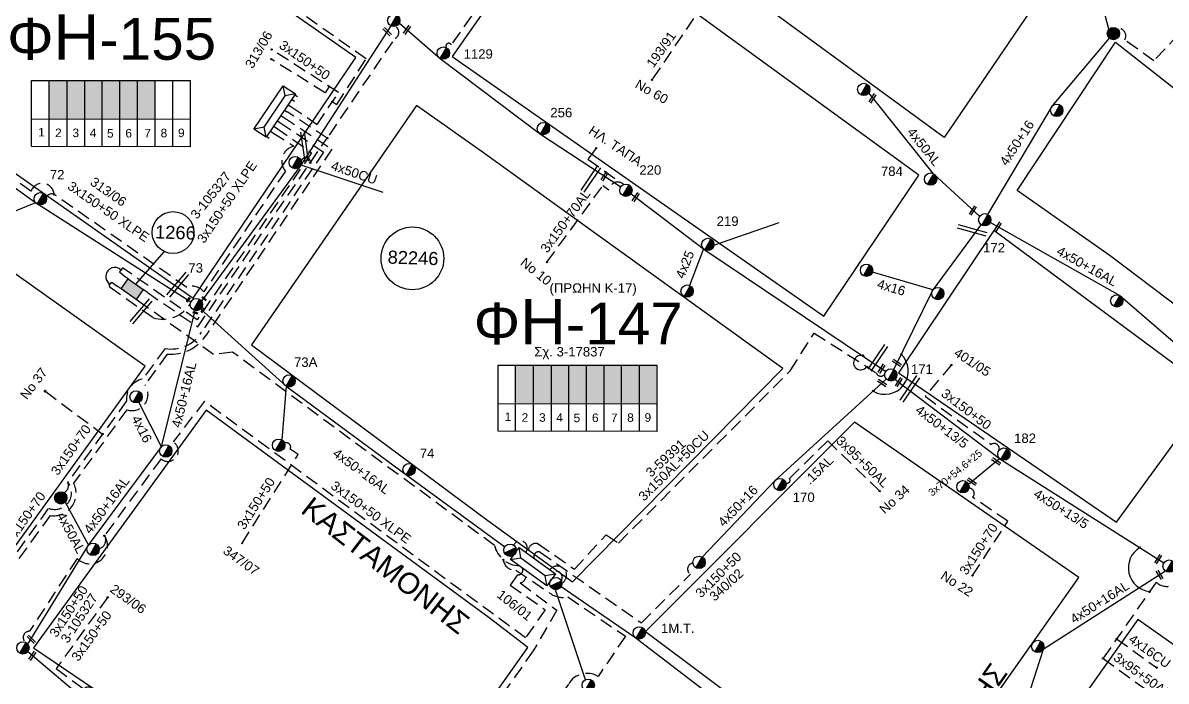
# Model space of a CAD drawing. Header units: millimetres. Extents: x 7477 to 9676, y 1828 to 2857.
# Drawn here: x 8638.7 to 8857.5, y 1952.4 to 2078.3 of the extents above; entities that cross this region are included whole.
import ezdxf
from ezdxf.enums import TextEntityAlignment as Align

# ---------------------------------------------------------------- set-up
doc = ezdxf.new("R2010")
doc.units = ezdxf.units.MM
doc.linetypes.add('DASHED', pattern=[19.05, 12.7, -6.35])
for name, color, linetype, lineweight in [('.10', 7, 'Continuous', 30), ('.15AL', 7, 'Continuous', 30), ('3x150+50', 7, 'Continuous', 30), ('3x150+50 XLPE', 7, 'SYN_LINE', 30), ('3x150+70', 7, 'Continuous', 30), ('3x150+70AL', 7, 'DASHED', 30), ('3x150AL+50CU', 7, 'Continuous', 30), ('3X50+35', 7, 'Continuous', 30), ('3x70+54.6+25 AL', 7, 'SYN_LINE', 30), ('3x95+50AL', 7, 'Continuous', 30), ('4x16', 7, 'Continuous', 30), ('4x16CU', 7, 'Continuous', 30), ('4x25', 7, 'Continuous', 30), ('4x50+13_5', 7, 'Continuous', 30), ('4x50+16', 7, 'Continuous', 30), ('4x50+16AL', 7, 'Continuous', 30), ('4x50AL', 7, 'Continuous', 30), ('4x50CU', 7, 'Continuous', 30), ('text διευθύνσεων', 250, 'Continuous', 30), ('Υπόβαθρο ΔΕΗ', 7, 'Continuous', 30)]:
    doc.layers.add(name, color=color, linetype=linetype, lineweight=lineweight)
for name, color, linetype in [('Link Box 4 Διευθύνσεων', 7, 'Continuous'), ('Pillar OTE', 7, 'Continuous'), ('TEXT ΚΑΛΩΔΙΩΝ', 7, 'Continuous'), ('Άγνωστα', 7, 'Continuous'), ('ΑΓΝΩΣΤΟ ΥΠΟΓΕΙΟ ΚΑΛΩΔΙΟ', 7, 'DASHED'), ('Καλώδια ΧΤ   3x150AL+50CU', 7, 'DASHED'), ('Μηχανική τομή', 7, 'Continuous'), ('Στύλος Ξύλινος', 7, 'Continuous'), ('Στύλος Ξύλινος @ 1', 7, 'Continuous'), ('Στύλος ΦΜ', 7, 'Continuous'), ('Στύλος ΦΜ @ 1', 7, 'Continuous'), ('Συνδέσεις', 7, 'Continuous'), ('Συνεστραμμένα ΧΤ   3x70+54.6+25 AL', 7, 'SYN_LINE'), ('Τομή', 7, 'Continuous'), ('Υποσταθμός εναέριος 2 στύλων', 7, 'Continuous'), ('Υποσταθμός πόλεως', 7, 'Continuous')]:
    doc.layers.add(name, color=color, linetype=linetype)
doc.styles.add('arial', font='ARIAL.TTF')
doc.styles.get("Standard").update_dxf_attribs({"font": 'ARIAL.TTF'})
doc.linetypes.add('SYN_LINE', pattern='A,0.5,-0.0001,["/\\/\\/\\/",Standard,S=0.1,R=0,X=0,Y=-0.05],-0.25', length=0.7501)

# ---------------------------------------------------------------- blocks, each defined once
blk = doc.blocks.new('ΥΠΑΡΧΩΝ ΤΣΙΜΕΝΤΕΝΙΟΣ ΣΤΥΛΟΣ')
at = {"layer": 'Στύλος ΦΜ'}
blk.add_hatch(color=7, dxfattribs=at).paths.add_polyline_path([(-1.29, -2.28, 0.574793), (2.62, 0, 0.268822), (1.3, 2.27)])
at = {"layer": 'Στύλος ΦΜ', "color": 7}
blk.add_line((-1.29, -2.28), (1.3, 2.27), dxfattribs=at)
blk.add_circle((0, 0), 2.62, dxfattribs=at)
at = {"layer": 'Στύλος ΦΜ', "flags": 4}
for tag, p in [('ΑΡΙΘΜΟΣ', (-4.68, 8.05)), ('ΤΥΠΟΣ', (-4.91, 3.03))]:
    blk.add_attdef(tag, p, '', height=4, dxfattribs=at)
blk = doc.blocks.new('ΥΠΑΡΧΩΝ ΞΥΛΙΝΟΣ ΣΤΥΛΟΣ')
at = {"layer": 'Στύλος Ξύλινος'}
h = blk.add_hatch(color=7, dxfattribs=at)
h.paths.add_polyline_path([(-2.62, 0, 0.270008), (-1.29, -2.28), (1.3, 2.27, 0.576266)])
h.paths.add_polyline_path([(-1.29, -2.28, 0.574793), (2.62, 0, 0.268822), (1.3, 2.27)])
at = {"layer": 'Στύλος Ξύλινος', "color": 7}
blk.add_line((-1.29, -2.28), (1.3, 2.27), dxfattribs=at)
blk.add_circle((0, 0), 2.62, dxfattribs=at)
at = {"layer": 'Στύλος Ξύλινος', "flags": 4}
for tag, p in [('ΑΡΙΘΜΟΣ', (-4.91, 8.6)), ('ΤΥΠΟΣ', (-4.85, 3.39))]:
    blk.add_attdef(tag, p, '', height=4, dxfattribs=at)
blk = doc.blocks.new('LINK BOX 4 ΑΝΑΧΩΡΗΣΕΩΝ')
at = {"layer": 'Link Box 4 Διευθύνσεων', "ltscale": 40}
blk.add_hatch(color=256, dxfattribs=at).paths.add_polyline_path([(-3.54, 0), (-3.54, -4.67), (3.54, -4.67), (3.54, 0)])
for p, q in [((-3.54, 0), (-5.33, 0)), ((5.33, 0), (3.54, 0)), ((-3.54, -4.67), (-5.33, -4.67)), ((5.33, -4.67), (3.54, -4.67))]:
    blk.add_line(p, q, dxfattribs=at)
blk.add_lwpolyline([(-3.54, -4.67), (-3.54, 0), (3.54, 0), (3.54, -4.67)], close=True, dxfattribs=at)
blk = doc.blocks.new('ΥΠΟΣΤΑΘΜΟΣ ΕΝΑΕΡΙΟΣ ΕΠΙ 2 ΣΤΥΛΩΝ')
at = {"layer": 'Υποσταθμός εναέριος 2 στύλων', "linetype": 'Continuous'}
for points in [[(-11.97, -2.11, 0.574793), (-8.45, -0.07, 0.268822), (-9.64, 1.98)], [(9.68, -2.15, 0.574793), (13.19, -0.1, 0.268822), (12.01, 1.95)]]:
    blk.add_hatch(color=256, dxfattribs=at).paths.add_polyline_path(points)
for p, q in [((-11.97, -2.11), (-9.64, 1.98)), ((9.68, -2.15), (12.01, 1.95))]:
    blk.add_line(p, q, dxfattribs=at)
for centre in [(-10.81, -0.07), (10.84, -0.1)]:
    blk.add_circle(centre, 2.36, dxfattribs=at)
at = {"layer": 'Υποσταθμός πόλεως', "linetype": 'Continuous', "ltscale": 40}
blk.add_lwpolyline([(-8.57, 2.82), (8.57, 2.82), (8.57, -2.82), (-8.57, -2.82)], close=True, dxfattribs=at)
for points in [[(-5.75, 0), (-8.57, 2.82)], [(-8.57, -2.82), (-5.75, 0)], [(-5.75, 0), (5.75, 0)], [(5.75, 0), (8.57, 2.82)], [(8.57, -2.82), (5.75, 0)]]:
    blk.add_lwpolyline(points, dxfattribs=at)
at = {"layer": 'Υποσταθμός εναέριος 2 στύλων', "ltscale": 40, "flags": 1}
for tag, p in [('ΜΕΤΑΣΧΗΜΑΤΙΣΜΟΣ', (14.09, 2.51)), ('ΙΣΧΥΣ', (14.07, -0.28)), ('ΑΡΙΘΜΟΣ', (14.19, -3))]:
    blk.add_attdef(tag, p, '', height=1.8, dxfattribs=at)
blk = doc.blocks.new('ΥΠΟΣΤΑΘΜΟΣ ΠΟΛΕΩΣ 9 ΑΝΑΧΩΡΗΣΕΩΝ')
at = {"layer": 'Υποσταθμός πόλεως', "ltscale": 40}
for p, q in [((-9.63, -2.82), (-9.63, -4)), ((-7.12, -2.82), (-7.12, -4)), ((-4.84, -2.82), (-4.84, -4)), ((-2.36, -2.82), (-2.36, -4)), ((0.09, -2.82), (0.09, -4)), ((2.55, -2.82), (2.55, -4)), ((5.02, -2.82), (5.02, -4)), ((7.48, -2.82), (7.48, -4)), ((9.61, -2.82), (9.61, -4))]:
    blk.add_line(p, q, dxfattribs=at)
blk.add_lwpolyline([(-10.02, 2.82), (10.02, 2.82), (10.02, -2.82), (-10.02, -2.82)], close=True, dxfattribs=at)
for points in [[(-7.21, 0), (-10.02, 2.82)], [(-10.02, -2.82), (-7.21, 0)], [(-7.21, 0), (7.21, 0)], [(7.21, 0), (10.02, 2.82)], [(10.02, -2.82), (7.21, 0)]]:
    blk.add_lwpolyline(points, dxfattribs=at)
at = {"layer": 'Υποσταθμός πόλεως', "linetype": 'SYN_LINE', "ltscale": 40, "flags": 1}
for tag, p in [('ΜΕΤΑΣΧΗΜΑΤΙΣΜΟΣ', (10.79, 1.71)), ('ΙΣΧΥΣ', (10.77, -1.08)), ('ΑΡΙΘΜΟΣ', (10.89, -3.8))]:
    blk.add_attdef(tag, p, '', height=1.8, dxfattribs=at)
blk = doc.blocks.new('ΜΗΧΑΝΙΚΗ ΤΟΜΗ')
at = {"layer": 'Μηχανική τομή', "ltscale": 40}
for p, q in [((-1.89, 0.78), (5.69, 0.78)), ((-1.89, -0.77), (5.69, -0.77))]:
    blk.add_line(p, q, dxfattribs=at)
blk = doc.blocks.new('ΤΟΜΗ')
at = {"layer": 'Τομή', "ltscale": 40}
for p, q in [((-5.68, 0), (17.06, 0)), ((-5.68, -2.77), (17.06, -2.77))]:
    blk.add_line(p, q, dxfattribs=at)
blk = doc.blocks.new('_ΣΥΝΔΕΣΗ')
at = {"layer": 'Συνδέσεις', "linetype": 'SYN_LINE', "ltscale": 40}
blk.add_hatch(color=256, dxfattribs=at).paths.add_polyline_path([(0.5, -0.01, 1), (-0.5, -0.01, 1)])
at = {"layer": 'Συνδέσεις'}
blk.add_circle((0, -0.01), 0.5, dxfattribs=at)

msp = doc.modelspace()

# ---------------------------------------------------------------- hatches: boundary and pattern name
at = {"layer": 'Καλώδια ΧΤ   3x150AL+50CU', "linetype": 'DASHED', "lineweight": -3, "ltscale": 0.2}
h = msp.add_hatch(color=2, dxfattribs=at)
h.dxf.hatch_style = 1
h.paths.add_polyline_path([(8647.13, 2067.33), (8643.69, 2067.33), (8643.69, 2059.97), (8647.13, 2059.96)])
h = msp.add_hatch(color=85, dxfattribs=at)
h.dxf.hatch_style = 1
h.paths.add_polyline_path([(8647.13, 2059.96), (8650.57, 2059.96), (8650.57, 2067.33), (8647.13, 2067.33)])
h = msp.add_hatch(color=6, dxfattribs=at)
h.dxf.hatch_style = 1
h.paths.add_polyline_path([(8653.8, 2067.33), (8650.51, 2067.33), (8650.51, 2059.96), (8653.8, 2059.96)])
h = msp.add_hatch(color=151, dxfattribs=at)
h.dxf.hatch_style = 1
h.paths.add_polyline_path([(8657.1, 2067.33), (8653.8, 2067.33), (8653.8, 2059.96), (8657.1, 2059.96)])
h = msp.add_hatch(color=1, dxfattribs=at)
h.dxf.hatch_style = 1
h.paths.add_polyline_path([(8660.49, 2067.32), (8657.19, 2067.32), (8657.19, 2059.96), (8660.49, 2059.95)])
h = msp.add_hatch(color=62, dxfattribs=at)
h.dxf.hatch_style = 1
h.paths.add_polyline_path([(8663.83, 2067.32), (8660.53, 2067.32), (8660.53, 2059.96), (8663.82, 2059.95)])
h = msp.add_hatch(color=85, dxfattribs=at)
h.dxf.hatch_style = 1
h.paths.add_polyline_path([(8736.43, 2012.88), (8732.99, 2012.88), (8732.99, 2005.52), (8736.43, 2005.52)])
h = msp.add_hatch(color=27, dxfattribs=at)
h.dxf.hatch_style = 1
h.paths.add_polyline_path([(8736.43, 2005.52), (8739.87, 2005.52), (8739.87, 2012.88), (8736.43, 2012.88)])
h = msp.add_hatch(color=5, dxfattribs=at)
h.dxf.hatch_style = 1
h.paths.add_polyline_path([(8743.11, 2012.89), (8739.81, 2012.89), (8739.81, 2005.52), (8743.11, 2005.52)])
h = msp.add_hatch(color=151, dxfattribs=at)
h.dxf.hatch_style = 1
h.paths.add_polyline_path([(8746.41, 2012.88), (8743.11, 2012.88), (8743.11, 2005.52), (8746.41, 2005.51)])
h = msp.add_hatch(color=2, dxfattribs=at)
h.dxf.hatch_style = 1
h.paths.add_polyline_path([(8749.79, 2012.88), (8746.5, 2012.88), (8746.5, 2005.51), (8749.79, 2005.51)])
h = msp.add_hatch(color=133, dxfattribs=at)
h.dxf.hatch_style = 1
h.paths.add_polyline_path([(8753.13, 2012.88), (8749.83, 2012.88), (8749.83, 2005.51), (8753.13, 2005.51)])
h = msp.add_hatch(color=173, dxfattribs=at)
h.dxf.hatch_style = 1
h.paths.add_polyline_path([(8756.52, 2012.88), (8753.22, 2012.88), (8753.22, 2005.51), (8756.52, 2005.51)])
h = msp.add_hatch(color=6, dxfattribs=at)
h.dxf.hatch_style = 1
h.paths.add_polyline_path([(8759.84, 2012.88), (8756.54, 2012.88), (8756.54, 2005.51), (8759.84, 2005.51)])

# ---------------------------------------------------------------- linework, layer by layer
at = {"layer": '.10', "color": 27, "linetype": 'DASHED', "lineweight": -3, "ltscale": 0.2}
msp.add_lwpolyline([(8734.96, 1972.36, -0.313859), (8733.88, 1971.22), (8740.88, 1965.98), (8736.37, 1958.23), (8706.09, 1915.28), (8656.34, 1845.09)], format="xyb", dxfattribs=at)
at = {"layer": '.15AL', "color": 85, "linetype": 'DASHED', "lineweight": -3, "ltscale": 0.2}
msp.add_lwpolyline([(8792.73, 1998.38), (8785.42, 1991.19, -0.784007), (8784.72, 1990.35, 1.896079)], format="xyb", dxfattribs=at)
at = {"layer": '3x150+50', "color": 2, "linetype": 'DASHED', "lineweight": -3, "ltscale": 0.2}
for points in [[(8697.93, 2063.26), (8698.76, 2062.7), (8704.39, 2071.47), (8670.12, 2095.43, -0.425468), (8666.98, 2094.63), (8663.68, 2096.69), (8656.52, 2085.18)], [(8730.66, 1975.63, 0.412244), (8733.04, 1973.65), (8739.78, 1969.12, 0.209177), (8742.99, 1968.54), (8754.01, 1961), (8748.78, 1953.34, 0.41189), (8743.12, 1951.88), (8721.07, 1921.52), (8721.05, 1919.56), (8714.55, 1910, 1.091592), (8715.48, 1904.5), (8729.1, 1895.03), (8736.03, 1905.32)]]:
    msp.add_lwpolyline(points, format="xyb", dxfattribs=at)
for points in [[(8699.11, 2065.01), (8686.3, 2073.25)], [(8697.3, 2066.18), (8696.55, 2064.97), (8686.22, 2071.4)], [(8689.95, 2062.35), (8694.99, 2058.93), (8699.11, 2065.01)]]:
    msp.add_lwpolyline(points, dxfattribs=at)
at = {"layer": '3x150+50', "color": 1, "linetype": 'DASHED', "lineweight": -3, "ltscale": 0.2}
msp.add_lwpolyline([(8816.39, 2012.89), (8811.36, 2006.91), (8824.03, 1997.72, -0.7107), (8825.53, 1996.58, 1.194924)], format="xyb", dxfattribs=at)
at = {"layer": '3x150+50', "color": 151, "linetype": 'DASHED', "lineweight": -3, "ltscale": 0.2}
for points in [[(8680.63, 1978.85), (8691.39, 1995.8), (8689.83, 1996.79, 0.743579), (8688.75, 1997.93, -16.023977)], [(8734.93, 1977.06, 1.163318), (8732.64, 1978.4, -2.091283)]]:
    msp.add_lwpolyline(points, format="xyb", dxfattribs=at)
at = {"layer": '3x150+50', "color": 133, "linetype": 'DASHED', "lineweight": -3, "ltscale": 0.2}
for points in [[(8654.29, 1980.24, -0.919192), (8649.07, 1975.88), (8639.94, 1961.96, 0.68985), (8639.13, 1959.88, 19.501311)], [(8654.91, 1968.46), (8645.06, 1954.83), (8650.37, 1950.91, -0.657804), (8652.07, 1950.55, 4.893332)]]:
    msp.add_lwpolyline(points, format="xyb", dxfattribs=at)
at = {"layer": '3x150+50', "color": 85, "linetype": 'DASHED', "lineweight": -3, "ltscale": 0.2}
msp.add_lwpolyline([(8736.61, 1975.84, -0.730575), (8737.72, 1977.09), (8757.06, 1963.57), (8766.47, 1972.87, -0.712374), (8766.94, 1975.01, 47.922363)], format="xyb", dxfattribs=at)
at = {"layer": '3x150+50', "color": 6, "linetype": 'DASHED', "lineweight": -3, "ltscale": 0.2}
msp.add_lwpolyline([(8741.86, 1971.15, 1.239745), (8739.55, 1973.71, -62.480391)], format="xyb", dxfattribs=at)
at = {"layer": '3x150+50', "color": 5, "linetype": 'DASHED', "lineweight": -3, "ltscale": 0.2}
msp.add_lwpolyline([(8741.75, 1971.58, 0.73868), (8740.03, 1973.37, -2.091283)], format="xyb", dxfattribs=at)
at = {"layer": '3x150+50 XLPE', "color": 62, "linetype": 'DASHED', "lineweight": -3, "ltscale": 0.2}
msp.add_lwpolyline([(8769.18, 2082.34), (8759.11, 2067.44)], dxfattribs=at)
at = {"layer": '3x150+50 XLPE', "color": 1, "linetype": 'DASHED', "lineweight": -3, "ltscale": 0.2}
msp.add_lwpolyline([(8670.72, 2024.56, -0.326843), (8663.6, 2021.9), (8655.37, 2027.73, -0.870361), (8655.95, 2028.55), (8656.75, 2027.99)], format="xyb", dxfattribs=at)
at = {"layer": '3x150+50 XLPE', "color": 133, "linetype": 'DASHED', "lineweight": -3, "ltscale": 0.2}
msp.add_lwpolyline([(8734.27, 1974.06, -0.608003), (8733.34, 1972.77), (8731.97, 1970.79), (8738.65, 1966.08), (8734.87, 1960.71), (8673.44, 2005.97), (8667.43, 1998.18, -1.104973), (8665.12, 1994.95), (8654.29, 1980.24, -0.512645), (8653.28, 1977.8, 102.487186)], format="xyb", dxfattribs=at)
at = {"layer": '3x150+70', "color": 6, "linetype": 'DASHED', "lineweight": -3, "ltscale": 0.2}
msp.add_lwpolyline([(8688.57, 2060.31), (8697.81, 2054.18), (8673.74, 2018.63, -0.283079), (8666.31, 2014.99), (8662.04, 2009.11, -0.727618), (8658.57, 2004.33), (8648.39, 1990.31, -0.617948), (8643.9, 1984.11), (8629.78, 1964.67), (8615.38, 1974.57)], format="xyb", dxfattribs=at)
at = {"layer": '3x150+70', "color": 62, "linetype": 'DASHED', "lineweight": -3, "ltscale": 0.2}
for points in [[(8687.88, 2059.3), (8696.24, 2053.64), (8672.9, 2019.17, -0.302249), (8665.94, 2016.05), (8665.94, 2016.05), (8661.54, 2010.19, 0.386163), (8658.52, 2006.02), (8647.27, 1990.49)], [(8637.64, 1977.19), (8643.65, 1985.5, 0.770249), (8647.27, 1990.49, -0.000427)], [(8647.27, 1990.49, -0.412487), (8646.55, 1988.49, 1.622003)]]:
    msp.add_lwpolyline(points, format="xyb", dxfattribs=at)
msp.add_lwpolyline([(8643.05, 2007.84), (8653.93, 1999.68)], dxfattribs=at)
at = {"layer": '3x150+70', "color": 1, "linetype": 'DASHED', "lineweight": -3, "ltscale": 0.2}
for points in [[(8820.45, 1972.62), (8827.24, 1983.02), (8820.44, 1987.6, 0.717557), (8819.76, 1989.33, -8.482766)], [(8858.66, 1970.77, -0.316521), (8855.63, 1971.39), (8845.44, 1956.79)]]:
    msp.add_lwpolyline(points, format="xyb", dxfattribs=at)
at = {"layer": '3x150+70AL', "color": 1, "linetype": 'DASHED', "lineweight": -3, "ltscale": 0.2}
msp.add_lwpolyline([(8891.43, 2119.46, -0.490646), (8885.24, 2116.26, -0.713354), (8885.24, 2116.26), (8866.95, 2096.08), (8873.5, 2089.48), (8865.87, 2081.15, 0.507931), (8859.9, 2076.15), (8855.17, 2071.09), (8849.61, 2075.1, 0.637757), (8848, 2077.31, -31.347669)], format="xyb", dxfattribs=at)
at = {"layer": '3x150+70AL', "color": 151, "linetype": 'DASHED', "lineweight": -3, "ltscale": 0.2}
msp.add_lwpolyline([(8735.6, 2095.21), (8720.67, 2074.17, 1.017947), (8719.74, 2073.59, -4.856684)], format="xyb", dxfattribs=at)
at = {"layer": '3x150+70AL', "color": 173, "linetype": 'DASHED', "lineweight": -3, "ltscale": 0.2}
msp.add_lwpolyline([(8748.42, 2054.39), (8746.83, 2052.28), (8753.14, 2047.77)], dxfattribs=at)
msp.add_lwpolyline([(8738.98, 2032.56), (8749.71, 2047.21), (8750.84, 2046.42, -0.601424), (8753.71, 2047.42, 0.839167)], format="xyb", dxfattribs=at)
at = {"layer": '3x150AL+50CU', "color": 173, "linetype": 'DASHED', "lineweight": -3, "ltscale": 0.2}
msp.add_lwpolyline([(8735.61, 1976.57, -0.705011), (8737.31, 1978.68), (8744.24, 1973.85), (8750.33, 1980.43), (8752.71, 1978.84), (8785.57, 2011.81), (8790.12, 2019.01), (8802.03, 2011.41, 0.644165), (8803.65, 2011.18, 14.296705)], format="xyb", dxfattribs=at)
at = {"layer": '3X50+35', "color": 1, "lineweight": -3, "ltscale": 0.2}
msp.add_lwpolyline([(8709.09, 2077.79), (8691.77, 2050.95), (8672.89, 2025.08)], dxfattribs=at)
at = {"layer": '3x70+54.6+25 AL', "color": 133, "linetype": 'SYN_LINE', "lineweight": -3, "ltscale": 15}
msp.add_lwpolyline([(8672.95, 1934.56), (8672.95, 1934.56), (8650.9, 1948.5), (8639.6, 1958.03)], dxfattribs=at)
at = {"layer": '3x95+50AL', "color": 85, "linetype": 'DASHED', "lineweight": -3, "ltscale": 0.2}
msp.add_lwpolyline([(8802.69, 1988.76), (8792.73, 1998.38)], dxfattribs=at)
at = {"layer": '3x95+50AL', "color": 1, "linetype": 'DASHED', "lineweight": -3, "ltscale": 0.2}
msp.add_lwpolyline([(8845.44, 1956.79), (8857.23, 1948.25)], dxfattribs=at)
at = {"layer": '4x16', "color": 85, "lineweight": -3, "ltscale": 0.2}
msp.add_lwpolyline([(8812.88, 2027.29), (8801.29, 2030.68)], dxfattribs=at)
at = {"layer": '4x16', "color": 62, "lineweight": -3, "ltscale": 0.2}
msp.add_lwpolyline([(8665.19, 1997.26), (8660.87, 2005.76)], dxfattribs=at)
at = {"layer": '4x16CU', "color": 1, "linetype": 'DASHED', "lineweight": -3, "ltscale": 0.2}
msp.add_lwpolyline([(8848.04, 1960.51), (8855.69, 1955.02)], dxfattribs=at)
at = {"layer": '4x25', "color": 85, "linetype": 'SYN_LINE', "lineweight": -3, "ltscale": 15}
msp.add_lwpolyline([(8641.12, 2043.94), (8619.59, 2035.2)], dxfattribs=at)
at = {"layer": '4x25', "color": 173, "linetype": 'SYN_LINE', "lineweight": -3, "ltscale": 15}
msp.add_lwpolyline([(8770.94, 2035.81), (8783.43, 2040.17)], dxfattribs=at)
at = {"layer": '4x25', "color": 173, "linetype": 'SYN_LINE', "lineweight": -3, "ltscale": 8}
msp.add_lwpolyline([(8768.94, 2035.13), (8766.26, 2028.13)], dxfattribs=at)
at = {"layer": '4x50+13_5', "color": 1, "lineweight": -3, "ltscale": 0.2}
msp.add_lwpolyline([(8805.62, 2010.15), (8825.89, 1994.85), (8857.09, 1975.06)], dxfattribs=at)
at = {"layer": '4x50+13_5', "color": 5, "lineweight": -3, "ltscale": 0.2}
msp.add_lwpolyline([(8746.34, 1952.68), (8740.63, 1969.92)], dxfattribs=at)
at = {"layer": '4x50+16', "color": 1, "lineweight": -3, "ltscale": 0.2}
for points in [[(8846.57, 2077.11), (8842.67, 2092)], [(8823.38, 2041.7), (8835.78, 2062.49), (8846.66, 2075.39)]]:
    msp.add_lwpolyline(points, dxfattribs=at)
at = {"layer": '4x50+16', "color": 85, "lineweight": -3, "ltscale": 0.2}
for points in [[(8670.82, 2024.94), (8641.12, 2043.94), (8607.05, 2068.43)], [(8805.4, 2012.03), (8812.76, 2027.1), (8822.1, 2039.73)], [(8768.69, 1976.17), (8782.67, 1990.79), (8803.94, 2010.22)]]:
    msp.add_lwpolyline(points, dxfattribs=at)
at = {"layer": '4x50+16AL', "color": 151, "lineweight": -3, "ltscale": 0.2}
for points in [[(8710.74, 2078.31), (8718.58, 2071.54), (8737.73, 2057.08), (8753.14, 2046.97)], [(8672.67, 2023.65), (8689.06, 2008.85), (8712.15, 1991.83), (8730.96, 1978.13)]]:
    msp.add_lwpolyline(points, dxfattribs=at)
at = {"layer": '4x50+16AL', "color": 173, "lineweight": -3, "ltscale": 0.2}
msp.add_lwpolyline([(8755.1, 2045.67), (8769.19, 2034.94), (8803.83, 2011.67)], dxfattribs=at)
at = {"layer": '4x50+16AL', "color": 1, "lineweight": -3, "ltscale": 0.2}
for points in [[(8823.87, 2040.18), (8848.66, 2026.19), (8865.81, 2011.39), (8879.4, 2007.12)], [(8857.41, 1973.46), (8833.96, 1958.48), (8825.23, 1931.38), (8808.7, 1924.24)]]:
    msp.add_lwpolyline(points, dxfattribs=at)
at = {"layer": '4x50+16AL', "color": 62, "lineweight": -3, "ltscale": 0.2}
msp.add_lwpolyline([(8639.65, 1959.48), (8651.22, 1978.41), (8665.19, 1997.26), (8671.63, 2023.3)], dxfattribs=at)
at = {"layer": '4x50+16AL', "color": 6, "lineweight": -3, "ltscale": 0.2}
msp.add_lwpolyline([(8741.71, 1970.53), (8755.81, 1960.85), (8783.58, 1939.61), (8806.64, 1924.42)], dxfattribs=at)
at = {"layer": '4x50AL', "color": 1, "lineweight": -3, "ltscale": 0.2}
msp.add_lwpolyline([(8821.82, 2041.33), (8813.01, 2049.48), (8800.6, 2064.94)], dxfattribs=at)
at = {"layer": '4x50AL', "color": 62, "lineweight": -3, "ltscale": 0.2}
msp.add_lwpolyline([(8646.77, 1986.64), (8651.22, 1978.41)], dxfattribs=at)
at = {"layer": '4x50CU', "color": 1, "linetype": 'SYN_LINE', "lineweight": -3, "ltscale": 15}
msp.add_lwpolyline([(8691.91, 2051.21), (8707.57, 2045.97)], dxfattribs=at)
at = {"layer": '4x50CU', "color": 151, "linetype": 'SYN_LINE', "lineweight": -3, "ltscale": 10}
msp.add_lwpolyline([(8689.06, 2008.85), (8688.23, 1998.56)], dxfattribs=at)
at = {"layer": 'Pillar OTE', "lineweight": -3, "ltscale": 40}
for points in [[(8640.36, 2054.69), (8640.36, 2067.33), (8670.69, 2067.33), (8670.69, 2054.66), (8640.36, 2054.69)], [(8643.69, 2054.68), (8643.69, 2067.33)], [(8647.13, 2054.68), (8647.13, 2067.33)], [(8650.57, 2054.68), (8650.57, 2067.33)], [(8653.86, 2054.67), (8653.86, 2067.33)], [(8657.25, 2054.67), (8657.25, 2067.33)], [(8660.65, 2054.67), (8660.65, 2067.33)], [(8663.98, 2054.66), (8663.98, 2067.33)], [(8667.37, 2054.66), (8667.37, 2067.33)], [(8640.36, 2059.97), (8670.69, 2059.94)], [(8729.66, 2000.24), (8729.67, 2012.88), (8760, 2012.88), (8760, 2000.21), (8729.66, 2000.24)], [(8732.99, 2000.24), (8732.99, 2012.88)], [(8736.43, 2000.24), (8736.43, 2012.88)], [(8739.87, 2000.23), (8739.87, 2012.88)], [(8743.17, 2000.23), (8743.17, 2012.88)], [(8746.56, 2000.23), (8746.56, 2012.88)], [(8749.95, 2000.22), (8749.95, 2012.88)], [(8753.29, 2000.22), (8753.29, 2012.88)], [(8756.68, 2000.22), (8756.68, 2012.88)], [(8729.67, 2005.53), (8760, 2005.5)]]:
    msp.add_lwpolyline(points, dxfattribs=at)
at = {"layer": 'Άγνωστα', "color": 151, "linetype": 'DASHED', "lineweight": -3, "ltscale": 0.2}
for points in [[(8697.34, 2056.88), (8709.91, 2075.36, 0.616528), (8709.95, 2077.67, 17.786306)], [(8693.7, 2051.57, 1.140065), (8691.98, 2051.63, 5.967796)]]:
    msp.add_lwpolyline(points, format="xyb", dxfattribs=at)
at = {"layer": 'Άγνωστα', "color": 85, "linetype": 'DASHED', "lineweight": -3, "ltscale": 0.2}
for points in [[(8644.67, 2045.53, 0.801116), (8640.23, 2046.15), (8623.77, 2057.98), (8629.99, 2066.27)], [(8686.55, 2057.32), (8690.57, 2054.73, 0.572686), (8688.93, 2049.98), (8673.29, 2026.88, 0.345551), (8670.06, 2027.75), (8644.67, 2045.53, 0.382859), (8643.16, 2045.02, 0.086184)]]:
    msp.add_lwpolyline(points, format="xyb", dxfattribs=at)
at = {"layer": 'Άγνωστα', "color": 151, "linetype": 'DASHED', "lineweight": -3, "ltscale": 0.2}
msp.add_lwpolyline([(8662.44, 2026.81), (8672.16, 2020.19), (8696.93, 2056.31), (8689.26, 2061.33)], dxfattribs=at)
at = {"layer": 'Άγνωστα', "color": 1, "linetype": 'DASHED', "lineweight": -3, "ltscale": 0.2}
msp.add_lwpolyline([(8687.19, 2058.27), (8693.94, 2053.49), (8672.02, 2021.53), (8657.76, 2031.51), (8657.16, 2030.69), (8658.1, 2029.89)], dxfattribs=at)
at = {"layer": 'Άγνωστα', "linetype": 'Continuous', "ltscale": 0.2}
for centre, radius, start, end in [((8799.05, 2013.34), 1.37, 73.169, 326.5604), ((8803.67, 2011.76), 4.47, 240.4239, 46.4018)]:
    msp.add_arc(centre, radius, start, end, dxfattribs=at)
at = {"layer": 'ΑΓΝΩΣΤΟ ΥΠΟΓΕΙΟ ΚΑΛΩΔΙΟ', "color": 2, "linetype": 'DASHED', "lineweight": -3, "ltscale": 0.2}
msp.add_lwpolyline([(8733.69, 1974.49, -0.33602), (8728.94, 1978.37), (8678.78, 2015.38), (8675.18, 2014.91), (8661.09, 2024.9)], format="xyb", dxfattribs=at)
at = {"layer": 'Συνεστραμμένα ΧΤ   3x70+54.6+25 AL', "color": 1, "lineweight": -3, "ltscale": 10}
msp.add_lwpolyline([(8819.7, 1990.1), (8825.64, 1995.03)], dxfattribs=at)
at = {"layer": 'Υπόβαθρο ΔΕΗ', "lineweight": -3}
for points in [[(8834.64, 2085.21), (8815.05, 2056.42), (8745.57, 2107.21), (8767.87, 2139.07)], [(8702.42, 2071.69), (8638.91, 2115.97), (8607.83, 2070.13), (8671.27, 2025.68)], [(8810.18, 2049.21), (8740.42, 2099.92), (8720.85, 2071.89), (8792, 2022.23)], [(8847.85, 2074.66), (8889.46, 2041.94), (8871.64, 2015.04), (8846.79, 2033.75), (8828.98, 2046.29)], [(8727.69, 1983.18), (8743.91, 1971.42), (8784.17, 2012.23), (8726.85, 2053.47), (8714.05, 2062.53), (8682.42, 2016.76)], [(8599.44, 2057.11), (8566.91, 2008.94), (8628.76, 1966.63), (8662.11, 2012.68)], [(8824.51, 2038.62), (8806.3, 2011.43), (8848, 1982.83), (8866.22, 2007.75)], [(8727.91, 1964.55), (8673.79, 2004.26), (8640.7, 1958.77), (8704.67, 1915.49), (8735.35, 1958.87)], [(8840.83, 1972.26), (8797.87, 2001.94), (8757.84, 1961.93), (8807.39, 1924.88)], [(8924.44, 1913.15), (8852.1, 1964.2), (8818.57, 1916.95), (8888.92, 1865.86)]]:
    msp.add_lwpolyline(points, close=True, dxfattribs=at)
msp.add_lwpolyline([(8660.27, 2028.35), (8665.78, 2034.6)], dxfattribs=at)
for centre, radius in [((8667.43, 2038.24), 4), ((8713.24, 2033.3), 6)]:
    msp.add_circle(centre, radius, dxfattribs=at)
for centre, radius, start, end in [((8656.28, 2029.83), 1.73, 47.0197, 236.0153), ((8854.86, 1974.09), 4.57, 121.5305, 263.5209)]:
    msp.add_arc(centre, radius, start, end, dxfattribs=at)

# ---------------------------------------------------------------- block references
at = {"layer": 'Link Box 4 Διευθύνσεων', "lineweight": -3, "xscale": 0.5, "yscale": 0.5, "zscale": 0.5, "rotation": 324.6446884931518}
msp.add_blockref('LINK BOX 4 ΑΝΑΧΩΡΗΣΕΩΝ', (8660.27, 2028.35), dxfattribs=at)
at = {"layer": 'Μηχανική τομή', "lineweight": -3}
for p, xscale, yscale, zscale, rotation in [((8708.74, 2076.32), 0.2499999999999464, 0.2499999999999464, 0.4999999999999997, 134.7237351322458), ((8711.97, 2076.64), 0.2499999999999464, 0.2499999999999464, 0.4999999999999997, 54.01106009961784), ((8801.09, 2063.51), 0.2499999999999466, 0.2499999999999466, 0.4999999999999997, 57.14397064997369), ((8749.8, 2048.59), 0.2499999999999466, 0.2499999999999466, 0.4999999999999997, 57.14397064997369), ((8755.75, 2044.6), 0.2499999999999466, 0.2499999999999466, 0.4999999999999997, 57.14397064997369), ((8820.28, 2042.07), 0.2499999999999466, 0.2499999999999466, 0.4999999999999997, 57.14397064997369), ((8825.09, 2038.96), 0.2499999999999466, 0.2499999999999466, 0.4999999999999997, 57.14397064997369), ((8670.22, 2025.19), 0.1323114101961392, 0.1323114101961392, 0.264622820392335, 54.01106009961784), ((8673.2, 2025.76), 0.1323114101961392, 0.1323114101961392, 0.264622820392335, 316.016139511816), ((8671.41, 2023), 0.1323114101961393, 0.1323114101961393, 0.264622820392335, 345.0583406028775), ((8673.01, 2023.16), 0.1323114101961392, 0.1323114101961392, 0.264622820392335, 54.01106009961784), ((8806.37, 2013.01), 0.2499999999999465, 0.2499999999999465, 0.4999999999999997, 146.140555394538), ((8802.8, 2011.8), 0.2499999999999466, 0.2499999999999466, 0.4999999999999997, 57.14397064997369), ((8803.55, 2009.18), 0.2499999999999465, 0.2499999999999465, 0.4999999999999997, 146.140555394538), ((8806.12, 2009.2), 0.2499999999999466, 0.2499999999999466, 0.4999999999999997, 57.14397064997369), ((8825.39, 1994.16), 0.2499999999999465, 0.2499999999999465, 0.4999999999999997, 146.140555394538), ((8820.73, 1990.29), 0.2499999999999465, 0.2499999999999465, 0.4999999999999997, 146.140555394538), ((8855.76, 1975.34), 0.2499999999999466, 0.2499999999999466, 0.4999999999999997, 57.14397064997369), ((8856.54, 1972.35), 0.2499999999999466, 0.2499999999999466, 0.4999999999999997, 121.6698538095817), ((8640.62, 1960.1), 0.2499999999999465, 0.2499999999999465, 0.4999999999999997, 134.8224887921461), ((8640.25, 1956.88), 0.2499999999999464, 0.2499999999999464, 0.4999999999999997, 54.01106009961784)]:
    msp.add_blockref('ΜΗΧΑΝΙΚΗ ΤΟΜΗ', p, dxfattribs=dict(at, xscale=xscale, yscale=yscale, zscale=zscale, rotation=rotation))
at = {"layer": 'Στύλος Ξύλινος @ 1', "lineweight": -3, "ltscale": 40, "xscale": 0.4499999999998181, "yscale": 0.4499999999998181, "zscale": 0.4499999999998181}
for p in [(8847.41, 2076.29), (8645.94, 1987.48)]:
    msp.add_blockref('ΥΠΑΡΧΩΝ ΞΥΛΙΝΟΣ ΣΤΥΛΟΣ', p, dxfattribs=at)
at = {"layer": 'Στύλος ΦΜ @ 1', "lineweight": -3, "ltscale": 40}
ref = msp.add_blockref('ΥΠΑΡΧΩΝ ΤΣΙΜΕΝΤΕΝΙΟΣ ΣΤΥΛΟΣ', (8709.67, 2078.81), dxfattribs=dict(at, xscale=0.4499999999998181, yscale=0.4499999999998181, zscale=0.4499999999998181))
ref.add_attrib('ΤΥΠΟΣ', '257', (8706.23, 2084.07), dxfattribs={"layer": 'Στύλος ΦΜ', "height": 1.8, "flags": 4})
ref = msp.add_blockref('ΥΠΑΡΧΩΝ ΤΣΙΜΕΝΤΕΝΙΟΣ ΣΤΥΛΟΣ', (8719.16, 2072.57), dxfattribs=dict(at, xscale=0.4499999999998314, yscale=0.4499999999998314, zscale=0.4499999999998314))
ref.add_attrib('ΤΥΠΟΣ', '1129', (8723.04, 2071.49), dxfattribs={"layer": 'Στύλος ΦΜ', "height": 1.8, "flags": 4})
for p, xscale, yscale, zscale in [((8799.63, 2065.62), 0.449999999999818, 0.449999999999818, 0.449999999999818), ((8836.57, 2061.61), 0.4499999999998181, 0.4499999999998181, 0.4499999999998181), ((8690.81, 2051.63), 0.4499999999998181, 0.4499999999998181, 0.4499999999998181), ((8800.16, 2031.01), 0.4499999999998181, 0.4499999999998181, 0.4499999999998181), ((8765.83, 2027.03), 0.4499999999998181, 0.4499999999998181, 0.4499999999998181), ((8813.81, 2026.56), 0.4499999999998181, 0.4499999999998181, 0.4499999999998181), ((8848.07, 2025.17), 0.4499999999998181, 0.4499999999998181, 0.4499999999998181), ((8660.34, 2006.81), 0.4499999999998181, 0.4499999999998181, 0.4499999999998181), ((8687.64, 1997.54), 0.4499999999998181, 0.4499999999998181, 0.4499999999998181), ((8666.04, 1996.45), 0.4499999999998181, 0.4499999999998181, 0.4499999999998181), ((8818.62, 1989.61), 0.4499999999998181, 0.4499999999998181, 0.4499999999998181), ((8652.11, 1977.64), 0.4499999999998181, 0.4499999999998181, 0.4499999999998181), ((8768.1, 1975.15), 0.4499999999998181, 0.4499999999998181, 0.4499999999998181), ((8638.7, 1958.79), 0.4499999999998181, 0.4499999999998181, 0.4499999999998181), ((8832.94, 1959.07), 0.4499999999998181, 0.4499999999998181, 0.4499999999998181), ((8746.9, 1951.64), 0.4499999999998181, 0.4499999999998181, 0.4499999999998181)]:
    msp.add_blockref('ΥΠΑΡΧΩΝ ΤΣΙΜΕΝΤΕΝΙΟΣ ΣΤΥΛΟΣ', p, dxfattribs=dict(at, xscale=xscale, yscale=yscale, zscale=zscale))
ref = msp.add_blockref('ΥΠΑΡΧΩΝ ΤΣΙΜΕΝΤΕΝΙΟΣ ΣΤΥΛΟΣ', (8738.31, 2058.11), dxfattribs=dict(at, xscale=0.4499999999997866, yscale=0.4499999999997866, zscale=0.4499999999997866))
ref.add_attrib('ΤΥΠΟΣ', '256', (8739.64, 2060.28), dxfattribs={"layer": 'Στύλος ΦΜ', "height": 1.8, "flags": 4})
ref = msp.add_blockref('ΥΠΑΡΧΩΝ ΤΣΙΜΕΝΤΕΝΙΟΣ ΣΤΥΛΟΣ', (8754.12, 2046.32), dxfattribs=dict(at, xscale=0.4499999999998689, yscale=0.4499999999998689, zscale=0.4499999999998689))
ref.add_attrib('ΤΥΠΟΣ', '220', (8756.68, 2049.3), dxfattribs={"layer": 'Στύλος ΦΜ', "height": 1.8, "flags": 4})
ref = msp.add_blockref('ΥΠΑΡΧΩΝ ΤΣΙΜΕΝΤΕΝΙΟΣ ΣΤΥΛΟΣ', (8812.43, 2048.45), dxfattribs=dict(at, xscale=0.449999999999818, yscale=0.449999999999818, zscale=0.449999999999818))
ref.add_attrib('ΤΥΠΟΣ', '784', (8802.92, 2049.06), dxfattribs={"layer": 'Στύλος ΦΜ', "height": 1.8, "flags": 4})
ref = msp.add_blockref('ΥΠΑΡΧΩΝ ΤΣΙΜΕΝΤΕΝΙΟΣ ΣΤΥΛΟΣ', (8642.02, 2044.7), dxfattribs=dict(at, xscale=0.4499999999998181, yscale=0.4499999999998181, zscale=0.4499999999998181))
ref.add_attrib('ΑΡΙΘΜΟΣ', '72', (8643.84, 2048.4), dxfattribs={"layer": 'Στύλος ΦΜ', "height": 1.8, "flags": 4})
ref = msp.add_blockref('ΥΠΑΡΧΩΝ ΤΣΙΜΕΝΤΕΝΙΟΣ ΣΤΥΛΟΣ', (8822.8, 2040.68), dxfattribs=dict(at, xscale=0.44999999999979, yscale=0.44999999999979, zscale=0.44999999999979))
ref.add_attrib('ΤΥΠΟΣ', '172', (8822.48, 2034.43), dxfattribs={"layer": 'Στύλος ΦΜ', "height": 1.8, "flags": 4})
ref = msp.add_blockref('ΥΠΑΡΧΩΝ ΤΣΙΜΕΝΤΕΝΙΟΣ ΣΤΥΛΟΣ', (8769.77, 2035.96), dxfattribs=dict(at, xscale=0.4499999999998689, yscale=0.4499999999998689, zscale=0.4499999999998689))
ref.add_attrib('ΤΥΠΟΣ', '219', (8771.47, 2039.51), dxfattribs={"layer": 'Στύλος ΦΜ', "height": 1.8, "flags": 4})
ref = msp.add_blockref('ΥΠΑΡΧΩΝ ΤΣΙΜΕΝΤΕΝΙΟΣ ΣΤΥΛΟΣ', (8671.89, 2024.45), dxfattribs=dict(at, xscale=0.4499999999998181, yscale=0.4499999999998181, zscale=0.4499999999998181))
ref.add_attrib('ΤΥΠΟΣ', '73', (8670.36, 2030.57), dxfattribs={"layer": 'Στύλος ΦΜ', "height": 1.8, "flags": 4})
ref = msp.add_blockref('ΥΠΑΡΧΩΝ ΤΣΙΜΕΝΤΕΝΙΟΣ ΣΤΥΛΟΣ', (8689.64, 2009.87), dxfattribs=dict(at, xscale=0.4499999999998181, yscale=0.4499999999998181, zscale=0.4499999999998181))
ref.add_attrib('ΤΥΠΟΣ', '73A', (8690.58, 2012.54), dxfattribs={"layer": 'Στύλος ΦΜ', "height": 1.8, "flags": 4})
ref = msp.add_blockref('ΥΠΑΡΧΩΝ ΤΣΙΜΕΝΤΕΝΙΟΣ ΣΤΥΛΟΣ', (8804.81, 2011.01), dxfattribs=dict(at, xscale=0.4499999999998181, yscale=0.4499999999998181, zscale=0.4499999999998181))
ref.add_attrib('ΤΥΠΟΣ', '171', (8808.66, 2011.2), dxfattribs={"layer": 'Στύλος ΦΜ', "height": 1.8, "flags": 4})
ref = msp.add_blockref('ΥΠΑΡΧΩΝ ΤΣΙΜΕΝΤΕΝΙΟΣ ΣΤΥΛΟΣ', (8826.47, 1995.87), dxfattribs=dict(at, xscale=0.4499999999997701, yscale=0.4499999999997701, zscale=0.4499999999997701))
ref.add_attrib('ΤΥΠΟΣ', '182', (8828.41, 1997.99), dxfattribs={"layer": 'Στύλος ΦΜ', "height": 1.8, "flags": 4})
ref = msp.add_blockref('ΥΠΑΡΧΩΝ ΤΣΙΜΕΝΤΕΝΙΟΣ ΣΤΥΛΟΣ', (8712.61, 1992.91), dxfattribs=dict(at, xscale=0.4499999999998815, yscale=0.4499999999998815, zscale=0.4499999999998815))
ref.add_attrib('ΤΥΠΟΣ', '74', (8714.66, 1995.09), dxfattribs={"layer": 'Στύλος ΦΜ', "height": 1.8, "flags": 4})
ref = msp.add_blockref('ΥΠΑΡΧΩΝ ΤΣΙΜΕΝΤΕΝΙΟΣ ΣΤΥΛΟΣ', (8783.58, 1990.04), dxfattribs=dict(at, xscale=0.4499999999998673, yscale=0.4499999999998673, zscale=0.4499999999998673))
ref.add_attrib('ΤΥΠΟΣ', '170', (8786.05, 1986.71), dxfattribs={"layer": 'Στύλος ΦΜ', "height": 1.8, "flags": 4})
ref = msp.add_blockref('ΥΠΑΡΧΩΝ ΤΣΙΜΕΝΤΕΝΙΟΣ ΣΤΥΛΟΣ', (8858.08, 1974.43), dxfattribs=dict(at, xscale=0.4499999999997982, yscale=0.4499999999997982, zscale=0.4499999999997982))
ref.add_attrib('ΤΥΠΟΣ', '183', (8862.07, 1975.02), dxfattribs={"layer": 'Στύλος ΦΜ', "height": 1.8, "flags": 4})
ref = msp.add_blockref('ΥΠΑΡΧΩΝ ΤΣΙΜΕΝΤΕΝΙΟΣ ΣΤΥΛΟΣ', (8756.67, 1961.65), dxfattribs=dict(at, xscale=0.449999999999818, yscale=0.449999999999818, zscale=0.449999999999818))
ref.add_attrib('ΤΥΠΟΣ', '1M.T.', (8760.83, 1961.65), dxfattribs={"layer": 'Στύλος ΦΜ', "height": 1.8, "flags": 4})
at = {"layer": 'Συνδέσεις', "lineweight": -3, "xscale": 0.25, "yscale": 0.25, "zscale": 0.25}
for p in [(8686.3, 2073.25), (8686.22, 2071.4), (8697.3, 2066.18), (8759.11, 2067.45), (8697.93, 2063.27), (8696.97, 2056.31), (8748.42, 2054.39), (8693.69, 2051.58), (8644.67, 2045.53), (8657.46, 2031.1), (8738.98, 2032.57), (8655.31, 2028.4), (8799.47, 2014.7), (8806.84, 2014.98), (8800.29, 2012.52), (8816.39, 2012.89), (8642.93, 2007.84), (8642.94, 2007.97), (8801.48, 2007.95), (8653.93, 1999.69), (8802.69, 1988.77), (8654.29, 1980.24), (8680.66, 1978.82), (8852.47, 1977.99), (8730.66, 1975.63), (8820.45, 1972.63), (8854.35, 1969.56), (8654.91, 1968.46), (8848.04, 1960.52), (8845.44, 1956.79), (8855.69, 1955.03)]:
    msp.add_blockref('_ΣΥΝΔΕΣΗ', p, dxfattribs=at)
at = {"layer": 'Τομή', "lineweight": -3, "xscale": 0.2499999999999996, "yscale": 0.2499999999999996, "zscale": 0.2499999999999996}
for p, rotation in [((8692.49, 2053.22), 97.84805496023438), ((8748.42, 2049.47), 235.8205376702454), ((8819.09, 2039.41), 344.2960433725036), ((8669.48, 2029.13), 229.6829687649002), ((8662.43, 2024.05), 229.6829687649002), ((8803.4, 2015.27), 235.8205376702454), ((8809.51, 2009.3), 235.8205376702454)]:
    msp.add_blockref('ΤΟΜΗ', p, dxfattribs=dict(at, rotation=rotation))
at = {"layer": 'Υποσταθμός εναέριος 2 στύλων', "lineweight": -3, "xscale": 0.4999999999999998, "yscale": 0.4999999999999998, "zscale": 0.4999999999999998, "rotation": 324.0744009899788}
msp.add_blockref('ΥΠΟΣΤΑΘΜΟΣ ΕΝΑΕΡΙΟΣ ΕΠΙ 2 ΣΤΥΛΩΝ', (8736.32, 1974.32), dxfattribs=at)
at = {"layer": 'Υποσταθμός πόλεως', "lineweight": -3, "xscale": 0.4999999999999998, "yscale": 0.4999999999999998, "zscale": 0.4999999999999998, "rotation": 55.89666494877851}
msp.add_blockref('ΥΠΟΣΤΑΘΜΟΣ ΠΟΛΕΩΣ 9 ΑΝΑΧΩΡΗΣΕΩΝ', (8686.89, 2061.39), dxfattribs=at)

# ---------------------------------------------------------------- texts
at = {"lineweight": -3, "ltscale": 30, "char_height": 1.63, "width": 11.2573, "attachment_point": 1}
for s, insert in [('1', (8641.6, 2058.25)), ('2', (8644.84, 2058.12)), ('3', (8648.17, 2058.12)), ('4', (8651.48, 2058.12)), ('5', (8654.78, 2058.03)), ('6', (8658.3, 2058.06)), ('7', (8661.93, 2058.06)), ('8', (8665.04, 2058.09)), ('9', (8668.37, 2058.12)), ('1', (8730.91, 2003.81)), ('2', (8734.15, 2003.67)), ('3', (8737.48, 2003.67)), ('4', (8740.78, 2003.67)), ('5', (8744.09, 2003.59)), ('6', (8747.61, 2003.62)), ('7', (8751.24, 2003.62)), ('8', (8754.35, 2003.64)), ('9', (8757.68, 2003.67))]:
    msp.add_mtext(s, dxfattribs=dict(at, insert=insert))
at = {"layer": 'text διευθύνσεων', "color": 7, "lineweight": -3}
msp.add_text('ΚΡΗΝΗΣ', height=4, rotation=54.7801, dxfattribs=at).set_placement((8819.05, 1945.74), align=Align.MIDDLE_CENTER)
at = {"layer": 'text διευθύνσεων', "color": 7, "lineweight": -3, "ltscale": 40, "insert": (8694.09, 1987.96), "char_height": 4, "width": 94.4586, "attachment_point": 1, "rotation": 322.2272, "style": 'arial'}
msp.add_mtext('KAΣTAMONHΣ', dxfattribs=at)
at = {"layer": 'TEXT ΚΑΛΩΔΙΩΝ', "linetype": 'Continuous', "lineweight": -3, "ltscale": 0.2}
for s, height, rotation, p in [('3x150+50', 1.8, 325.1174, (8692.63, 2071.23)), ('4x50+16', 1.8, 56.5776, (8828.94, 2055.39)), ('4x50AL', 1.8, 308.7679, (8811.18, 2054.64)), ('3x150+50 XLPE', 1.8, 55.8967, (8677.74, 2044.09)), ('4x50CU', 1.8, 341.4864, (8702.1, 2049.69)), ('3x150+50 XLPE', 1.8, 325.3331, (8655.07, 2042.25)), ('3x150+70AL', 1.8, 53.7665, (8742.52, 2040.44)), ('4x50+16AL', 1.8, 330.5689, (8842.38, 2031.8)), ('4x25', 1.8, 68.0467, (8765.39, 2032.13)), ('4x16', 1.8, 343.6795, (8804.92, 2027.74)), ('4x50+16AL', 1.8, 76.102, (8669.51, 2007.21)), ('3x150+50', 1.8, 322.951, (8819.27, 2004.46)), ('4x50+13/5', 1.8, 322.951, (8814.61, 2001.11)), ('4x16', 1.8, 296.9583, (8661.45, 2000.66)), ('3x150+70', 1.8, 54.3434, (8647.87, 1996.66)), ('3x150AL+50CU', 1.8, 44.6859, (8763.28, 1993.64)), ('3x95+50AL', 1.8, 316.0171, (8799.44, 1994.41)), ('4x50+16AL', 1.8, 323.5982, (8703.51, 1992.56)), ('3x70+54.6+25', 1.418, 39.7063, (8817.13, 1992.29)), ('.15AL', 1.8, 44.5226, (8791.02, 1992.81)), ('4x50+16AL', 1.8, 53.4591, (8654.69, 1986.12)), ('3x150+50', 1.8, 57.5667, (8683.31, 1986.42)), ('3x150+50 XLPE', 1.8, 323.6663, (8705.32, 1984.75)), ('4x50+16', 1.8, 46.2825, (8775.54, 1985.95)), ('3x150+70', 1.8, 55.0581, (8639.22, 1983.81)), ('4x50+13/5', 1.8, 327.6128, (8837.44, 1985.39)), ('4x50AL', 1.8, 298.3987, (8647.89, 1980.8)), ('3x150+70', 1.8, 56.8643, (8821.61, 1977.7)), ('3x150+50', 1.8, 44.6859, (8771.8, 1972.77)), ('3x150+50', 1.8, 56.7384, (8647.43, 1965.78)), ('4x50+16AL', 1.8, 32.5866, (8844.79, 1967.54)), ('3-105327', 1.8, 56.7384, (8649.45, 1964.47)), ('3x150+50', 1.8, 54.1465, (8651.8, 1961.08)), ('4x16CU', 1.8, 324.3162, (8854.38, 1958.17)), ('3x95+50AL', 1.8, 324.0951, (8852.97, 1953.56))]:
    msp.add_text(s, height=height, rotation=rotation, dxfattribs=at).set_placement(p, align=Align.MIDDLE_CENTER)
at = {"layer": 'Άγνωστα', "lineweight": -3, "ltscale": 40, "char_height": 1.8, "width": 27.758, "attachment_point": 1, "style": 'arial'}
for s, insert, rotation in [('313/06', (8681.1, 2070.37), 59.4486), ('\\pt1.8;193/91', (8757.9, 2070.65), 54.8345), ('\\pt1.8;No 60', (8756.57, 2067.61), 330.633), ('\\pt1.8;ΗΛ. ΤΑΠΑ', (8747.79, 2058.8), 326.1493), ('313/06', (8652.43, 2048.98), 325), ('3-105327', (8670.61, 2041.77), 51.3226), ('\\pt1.8;No 10', (8734.87, 2033.6), 321.0905), ('401/05', (8817.7, 2016.29), 327.0683), ('No 37', (8638.01, 2007.23), 52.7296), ('3-59391', (8757.7, 1992.64), 42.5486), ('No 34', (8802.44, 1985.61), 42.5486), ('347/07', (8677.87, 1978.45), 324.4583), ('340/02', (8769.88, 1968.92), 42.5486), ('No 22', (8815.16, 1973.64), 327.0683), ('293/06', (8656.24, 1971.11), 324.4583), ('106/01', (8730.37, 1970.04), 321.6152)]:
    msp.add_mtext(s, dxfattribs=dict(at, insert=insert, rotation=rotation))
at = {"layer": 'Άγνωστα', "lineweight": -3, "char_height": 2.5, "width": 13.4112, "attachment_point": 1, "rotation": 358.1643}
for s, insert in [('1266', (8664.04, 2039.62)), ('82246', (8708.55, 2034.8))]:
    msp.add_mtext(s, dxfattribs=dict(at, insert=insert))
at = {"layer": 'Άγνωστα', "lineweight": -3, "ltscale": 40, "char_height": 1.8, "width": 27.758, "attachment_point": 1, "style": 'arial'}
for s, insert in [('(ΠΡΩΗΝ Κ-17)', (8739.49, 2028.52)), ('Σχ. 3-17837', (8736.56, 2016.34))]:
    msp.add_mtext(s, dxfattribs=dict(at, insert=insert))
at = {"layer": 'Υπόβαθρο ΔΕΗ', "lineweight": -3, "char_height": 8, "width": 84.6573, "attachment_point": 1}
for s, insert in [('Φ{\\H1.0833x;H}-155', (8635.65, 2079.96)), ('Φ{\\H1.0833x;H}-147', (8724.96, 2025.51))]:
    msp.add_mtext(s, dxfattribs=dict(at, insert=insert))

doc.saveas('drawing.dxf')
